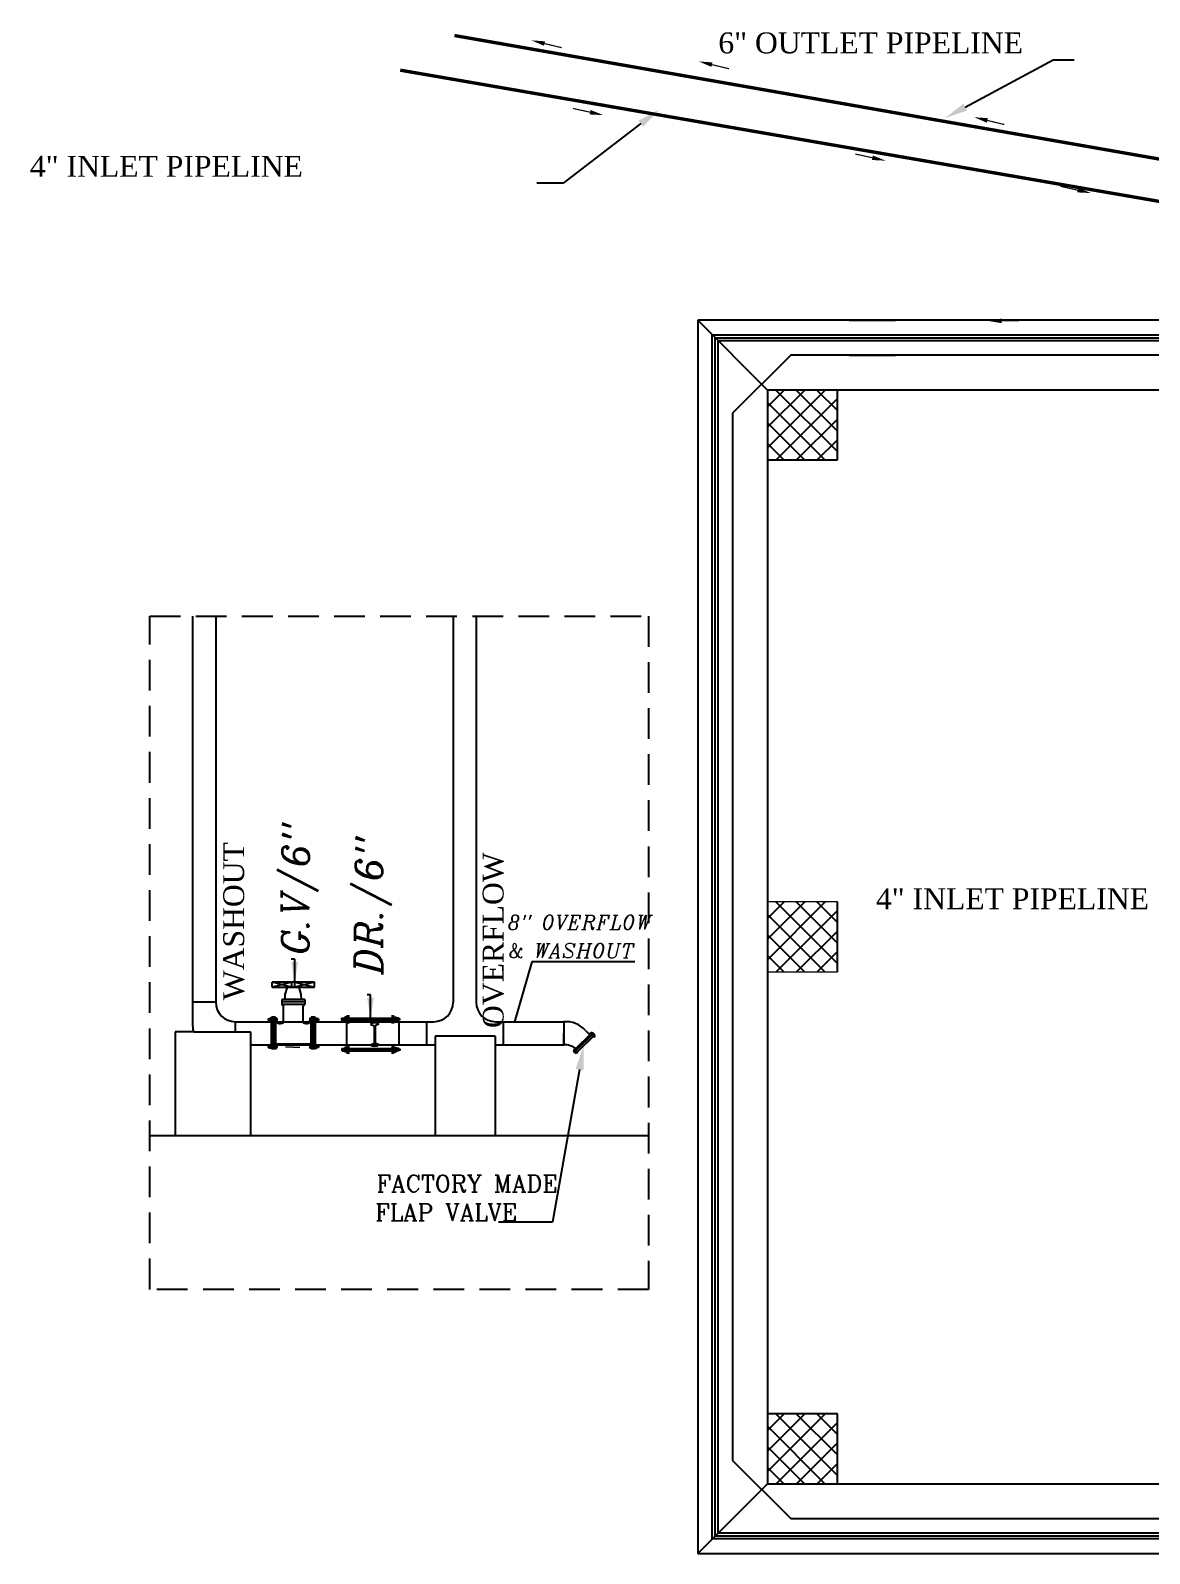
# Model space of a CAD drawing. Extents: x 152000 to 152174, y 158796 to 159332.
# Drawn here: x 152052.4 to 152079.73, y 159156.19 to 159193.39 of the extents above; entities that cross this region are included whole.
import ezdxf
from ezdxf import colors
from ezdxf.entities.mleader import LeaderData, LeaderLine
from ezdxf.enums import TextEntityAlignment as Align
from ezdxf.math import Vec2, Vec3

# ---------------------------------------------------------------- set-up
doc = ezdxf.new("R2010")
doc.units = 0
doc.header["$LTSCALE"] = 3
doc.header["$MEASUREMENT"] = 0
doc.header["$PDMODE"] = 2
doc.header["$PDSIZE"] = 0.03
for name, pattern in [('0181 00 ST MF 0100$0$HIDDEN', [0.375, 0.25, -0.125]), ('AUSGEZOGEN', [0]), ('DASHED2', [0.375, 0.25, -0.125])]:
    doc.linetypes.add(name, pattern=pattern)
doc.layers.get('0').update_dxf_attribs({"linetype": 'CONTINUOUS'})
for name, color, linetype in [('1', 7, 'CONTINUOUS'), ('6', 2, 'CONTINUOUS'), ('EBENE0', 7, 'AUSGEZOGEN'), ('ELEV', 1, 'CONTINUOUS'), ('HATSH', 252, 'CONTINUOUS'), ('MECH', 6, 'CONTINUOUS'), ('NUMBERS', 6, 'CONTINUOUS'), ('pipe', 20, 'CONTINUOUS'), ('TEXTS', 1, 'CONTINUOUS')]:
    doc.layers.add(name, color=color, linetype=linetype)
doc.layers.add('BEAM', color=6, linetype='CONTINUOUS', lineweight=13)
doc.layers.add('LAND CORNERS', color=255, linetype='CONTINUOUS', lineweight=25)
doc.styles.add('italic', font='italicc.shx', dxfattribs={"height": 0.4})
doc.styles.add('ROMANC', font='ROMANC', dxfattribs={"height": 7})
doc.dimstyles.get("Standard").update_dxf_attribs({"dimtxt": 0.7, "dimasz": 0.5, "dimexe": 4.572, "dimexo": 1.5875, "dimgap": 0.01, "dimtad": 1, "dimzin": 0, "dimdsep": 46, "dimtxsty": 'Standard', "dimcen": 2.286, "dimse1": 1, "dimse2": 1, "dimsd1": 1, "dimsd2": 1, "dimadec": 0, "dimazin": 0, "dimtfac": 1, "dimtdec": 4, "dimtofl": 0, "dimtmove": 0, "dimatfit": 3, "dimfxl": 1, "dimtolj": 1, "dimtzin": 0, "dimarcsym": 0})

# ---------------------------------------------------------------- blocks, each defined once
blk = doc.blocks.new('b')
at = {"layer": 'LAND CORNERS', "color": 7, "linetype": 'ByBlock', "lineweight": -2, "const_width": 0.02}
blk.add_lwpolyline([(162662.817, 176363.205), (162663.06, 176363.027)], dxfattribs=at)
at = {"layer": 'LAND CORNERS', "color": 7}
blk.add_solid([(162662.793, 176363.174), (162662.628, 176363.344), (162662.84, 176363.237)], dxfattribs=at)

msp = doc.modelspace()

# ---------------------------------------------------------------- linework, layer by layer
at = {"layer": '1', "color": 1, "linetype": 'Continuous'}
msp.add_line((152065.95568, 159168.96858), (152066.0605, 159168.86282), dxfattribs=at)
msp.add_point((152066.08633, 159168.88931), dxfattribs=at)
msp.add_point((152066.08633, 159168.88931), dxfattribs=at)
at = {"layer": '6'}
for p, q in [((152066.12112, 159168.92284), (152066.0605, 159168.86282)), ((152066.07179, 159168.91539), (152066.17131, 159168.81488)), ((152066.09297, 159168.91127), (152066.07487, 159168.89335)), ((152066.09764, 159168.90655), (152066.07953, 159168.88863)), ((152066.09297, 159168.91127), (152066.09764, 159168.90655)), ((152066.12112, 159168.92284), (152066.18114, 159168.86222)), ((152065.71882, 159168.52455), (152065.6582, 159168.46453)), ((152066.15113, 159168.89253), (152065.68821, 159168.43422)), ((152066.18114, 159168.86222), (152065.71822, 159168.40391)), ((152066.07487, 159168.89335), (152066.07953, 159168.88863)), ((152065.6582, 159168.46453), (152065.71822, 159168.40391)), ((152065.66327, 159168.51093), (152065.76278, 159168.41042)), ((152065.66718, 159168.48971), (152065.68528, 159168.50763)), ((152065.66718, 159168.48971), (152065.67185, 159168.485)), ((152065.67185, 159168.485), (152065.68995, 159168.50292)), ((152065.68528, 159168.50763), (152065.68995, 159168.50292))]:
    msp.add_line(p, q, dxfattribs=at)
msp.add_ellipse((152066.17032, 159168.8139), major_axis=(-0.009, -0.00891), ratio=0.58375985, dxfattribs=at)
at = {"layer": 'BEAM'}
for p, q in [((152072.1041, 159172.1053), (152070.39909, 159172.1053)), ((152070.39909, 159170.4003), (152072.1041, 159170.4003))]:
    msp.add_line(p, q, dxfattribs=at)
at = {"layer": 'BEAM', "color": 2}
for q in [(152058.63104, 159168.56095), (152058.98267, 159168.56095)]:
    msp.add_line((152058.80685, 159168.56095), q, dxfattribs=at)
at = {"layer": 'EBENE0', "color": 8, "linetype": 'AUSGEZOGEN'}
for p, q in [((152098.81586, 159186.31368), (152068.69408, 159186.31368)), ((152098.81586, 159186.31368), (152068.69408, 159186.31368)), ((152068.69409, 159186.31369), (152068.69409, 159156.19191)), ((152070.39909, 159184.60868), (152068.69409, 159186.31368)), ((152072.38934, 159186.31368), (152073.52601, 159186.31368)), ((152070.96743, 159185.46118), (152069.54659, 159184.04034)), ((152070.96743, 159185.46118), (152069.54659, 159184.04034)), ((152096.54251, 159185.46118), (152070.96743, 159185.46118)), ((152096.54251, 159185.46118), (152070.96743, 159185.46118)), ((152072.38934, 159185.46118), (152073.52601, 159185.46118)), ((152072.38934, 159185.46118), (152073.52601, 159185.46118)), ((152097.11085, 159184.60868), (152070.39909, 159184.60868)), ((152070.39909, 159184.60868), (152070.39909, 159157.89692)), ((152069.54659, 159184.04034), (152069.54659, 159158.46526)), ((152069.54659, 159158.46525), (152070.96743, 159157.04442)), ((152069.54659, 159158.46525), (152070.96743, 159157.04442)), ((152070.39909, 159157.89692), (152068.69409, 159156.19191)), ((152070.39909, 159157.89692), (152097.11085, 159157.89692)), ((152070.96743, 159157.04442), (152096.54251, 159157.04442)), ((152070.96743, 159157.04442), (152096.54251, 159157.04442)), ((152068.69408, 159156.19191), (152098.81586, 159156.19191)), ((152068.69408, 159156.19191), (152098.81586, 159156.19191)), ((152072.38934, 159156.19192), (152073.52601, 159156.19192))]:
    msp.add_line(p, q, dxfattribs=at)
at = {"layer": 'EBENE0', "color": 3, "linetype": 'AUSGEZOGEN'}
for p, q in [((152072.1041, 159184.60868), (152070.39909, 159184.60868)), ((152070.39909, 159184.60868), (152070.39909, 159182.90367)), ((152072.1041, 159182.90367), (152072.1041, 159184.60868)), ((152070.39909, 159182.90367), (152072.1041, 159182.90367)), ((152070.39909, 159172.1053), (152070.39909, 159170.4003)), ((152072.1041, 159170.4003), (152072.1041, 159172.1053)), ((152072.1041, 159159.60193), (152070.39909, 159159.60193)), ((152070.39909, 159159.60193), (152070.39909, 159157.89692)), ((152072.1041, 159157.89692), (152072.1041, 159159.60193)), ((152070.39909, 159157.89692), (152072.1041, 159157.89692))]:
    msp.add_line(p, q, dxfattribs=at)
at = {"layer": 'ELEV', "color": 8}
for points in [[(152069.04929, 159156.54712), (152069.04929, 159185.95847), (152098.46065, 159185.95847), (152098.46065, 159156.54712)], [(152069.12034, 159156.61817), (152069.12034, 159185.88743), (152098.3896, 159185.88743), (152098.3896, 159156.61817)], [(152069.19138, 159156.68921), (152069.19138, 159185.81639), (152098.31856, 159185.81639), (152098.31856, 159156.68921)]]:
    msp.add_lwpolyline(points, close=True, dxfattribs=at)
at = {"layer": 'HATSH'}
for p, q in [((152070.39909, 159184.20299), (152070.80478, 159184.60868)), ((152070.39909, 159183.70065), (152071.30712, 159184.60868)), ((152070.39909, 159183.19831), (152071.80946, 159184.60868)), ((152072.1041, 159183.10403), (152070.59945, 159184.60868)), ((152072.1041, 159183.60637), (152071.10179, 159184.60868)), ((152072.1041, 159184.10871), (152071.60414, 159184.60868)), ((152071.80212, 159182.90367), (152070.39909, 159184.30669)), ((152070.6068, 159182.90367), (152072.1041, 159184.40097)), ((152071.29977, 159182.90367), (152070.39909, 159183.80435)), ((152071.10914, 159182.90367), (152072.1041, 159183.89863)), ((152070.79743, 159182.90367), (152070.39909, 159183.30201)), ((152071.61148, 159182.90367), (152072.1041, 159183.39629)), ((152070.39909, 159171.69962), (152070.80478, 159172.1053)), ((152070.39909, 159171.19727), (152071.30712, 159172.1053)), ((152070.39909, 159170.69493), (152071.80946, 159172.1053)), ((152072.1041, 159170.60065), (152070.59945, 159172.1053)), ((152070.6068, 159170.4003), (152072.1041, 159171.89759)), ((152072.1041, 159171.103), (152071.10179, 159172.1053)), ((152072.1041, 159171.60534), (152071.60414, 159172.1053)), ((152071.80212, 159170.4003), (152070.39909, 159171.80332)), ((152071.29977, 159170.4003), (152070.39909, 159171.30098)), ((152071.10914, 159170.4003), (152072.1041, 159171.39525)), ((152070.79743, 159170.4003), (152070.39909, 159170.79863)), ((152071.61148, 159170.4003), (152072.1041, 159170.89291)), ((152070.39909, 159159.19624), (152070.80478, 159159.60193)), ((152070.39909, 159158.6939), (152071.30712, 159159.60193)), ((152070.39909, 159158.19156), (152071.80946, 159159.60193)), ((152072.1041, 159158.09728), (152070.59945, 159159.60193)), ((152072.1041, 159158.59962), (152071.10179, 159159.60193)), ((152072.1041, 159159.10196), (152071.60414, 159159.60193)), ((152071.80212, 159157.89692), (152070.39909, 159159.29994)), ((152070.6068, 159157.89692), (152072.1041, 159159.39422)), ((152071.10914, 159157.89692), (152072.1041, 159158.89188)), ((152071.29977, 159157.89692), (152070.39909, 159158.7976)), ((152070.79743, 159157.89692), (152070.39909, 159158.29526)), ((152071.61148, 159157.89692), (152072.1041, 159158.38953))]:
    msp.add_line(p, q, dxfattribs=at)
at = {"layer": 'MECH'}
for p, q in [((152058.78641, 159170.02313), (152058.30272, 159170.14305)), ((152058.78641, 159170.14305), (152058.30272, 159170.02313)), ((152059.33975, 159170.14305), (152058.30272, 159170.14305)), ((152058.30272, 159170.02313), (152058.30272, 159170.14305)), ((152058.30272, 159170.02313), (152059.33975, 159170.02313)), ((152058.62641, 159169.84963), (152058.68193, 159170.02313)), ((152058.96054, 159170.02313), (152058.68193, 159170.02313)), ((152058.78641, 159170.02313), (152058.78641, 159170.14305)), ((152058.85606, 159170.14305), (152058.78641, 159170.14305)), ((152058.85606, 159170.14305), (152059.33975, 159170.02313)), ((152059.33975, 159170.14305), (152058.85606, 159170.02313)), ((152058.85606, 159170.02313), (152058.85606, 159170.14305)), ((152059.01606, 159169.84963), (152058.96054, 159170.02313)), ((152059.33975, 159170.02313), (152059.33975, 159170.14305)), ((152058.54263, 159169.72205), (152058.54263, 159169.59958)), ((152059.09984, 159169.72205), (152058.54263, 159169.72205)), ((152059.09984, 159169.66592), (152058.54263, 159169.66592)), ((152058.6213, 159169.72205), (152058.62641, 159169.84963)), ((152059.02117, 159169.72205), (152059.01606, 159169.84963)), ((152059.09984, 159169.72205), (152059.09984, 159169.59958)), ((152058.25421, 159169.26901), (152058.25421, 159169.25349)), ((152058.28379, 159169.26901), (152058.25421, 159169.26901)), ((152058.2853, 159168.51923), (152058.2853, 159169.29314)), ((152058.33561, 159169.29314), (152058.2853, 159169.29314)), ((152058.33561, 159168.51923), (152058.33561, 159169.29314)), ((152058.33561, 159169.21575), (152058.33561, 159169.29314)), ((152058.33561, 159168.51923), (152058.33561, 159169.29314)), ((152058.38591, 159169.29314), (152058.33561, 159169.29314)), ((152058.33561, 159168.51923), (152058.33561, 159169.29314)), ((152058.38591, 159168.51923), (152058.38591, 159169.29314)), ((152058.38591, 159169.21575), (152058.38591, 159169.29314)), ((152058.38591, 159168.51923), (152058.38591, 159169.29314)), ((152058.38762, 159169.26901), (152058.41721, 159169.26901)), ((152058.41721, 159169.26901), (152058.41721, 159169.25349)), ((152058.5742, 159169.57492), (152058.54263, 159169.59958)), ((152059.09984, 159169.59958), (152058.54263, 159169.59958)), ((152058.5742, 159169.57492), (152058.58182, 159169.55929)), ((152058.58182, 159169.16072), (152058.58182, 159169.55929)), ((152059.06827, 159169.57492), (152059.06065, 159169.55929)), ((152059.06065, 159169.16072), (152059.06065, 159169.55929)), ((152059.06827, 159169.57492), (152059.09984, 159169.59958)), ((152059.25485, 159169.26901), (152059.22526, 159169.26901)), ((152059.22526, 159169.26901), (152059.22526, 159169.25349)), ((152059.25656, 159168.51923), (152059.25656, 159169.29314)), ((152059.30686, 159169.29314), (152059.25656, 159169.29314)), ((152059.30686, 159169.21575), (152059.30686, 159169.29314)), ((152059.35717, 159169.29314), (152059.30686, 159169.29314)), ((152059.30686, 159168.51923), (152059.30686, 159169.29314)), ((152059.35717, 159169.21575), (152059.35717, 159169.29314)), ((152059.35867, 159169.26901), (152059.38826, 159169.26901)), ((152059.38826, 159169.26901), (152059.38826, 159169.25349)), ((152060.01309, 159169.2696), (152060.00625, 159169.26582)), ((152060.01309, 159169.21138), (152060.01309, 159169.2696)), ((152060.01309, 159169.2696), (152060.07207, 159169.2696)), ((152060.07576, 159169.29083), (152060.07576, 159169.2696)), ((152060.11623, 159169.29083), (152060.07576, 159169.29083)), ((152060.07576, 159169.21138), (152060.07576, 159169.2696)), ((152060.11623, 159169.19015), (152060.11623, 159169.29083)), ((152060.11623, 159169.2696), (152061.2943, 159169.2696)), ((152061.2943, 159169.29083), (152061.33476, 159169.29083)), ((152061.2943, 159169.19015), (152061.2943, 159169.29083)), ((152061.33476, 159169.29083), (152061.33476, 159169.2696)), ((152061.33476, 159169.21138), (152061.33476, 159169.2696)), ((152061.39744, 159169.2696), (152061.33845, 159169.2696)), ((152061.39744, 159169.2696), (152061.40428, 159169.26582)), ((152061.39744, 159169.21138), (152061.39744, 159169.2696)), ((152058.20339, 159169.25073), (152058.2084, 159169.25349)), ((152058.20339, 159169.25073), (152058.20339, 159169.21369)), ((152058.2084, 159169.21093), (152058.20339, 159169.21369)), ((152058.2084, 159169.25349), (152058.25152, 159169.25349)), ((152058.2084, 159169.25349), (152058.2084, 159169.21093)), ((152058.2084, 159169.21093), (152058.25152, 159169.21093)), ((152058.25421, 159169.25349), (152058.25421, 159169.21093)), ((152058.25421, 159169.24894), (152058.28379, 159169.24894)), ((152058.25421, 159169.21548), (152058.28379, 159169.21548)), ((152058.25421, 159169.19541), (152058.25421, 159169.21093)), ((152058.28379, 159169.19541), (152058.25421, 159169.19541)), ((152058.28379, 159169.25349), (152058.38762, 159169.25349)), ((152058.28379, 159169.21093), (152058.38762, 159169.21093)), ((152058.33561, 159169.21575), (152058.33561, 159168.59662)), ((152058.38591, 159169.21575), (152058.38591, 159168.59662)), ((152058.38591, 159169.18113), (152058.43878, 159169.14541)), ((152058.41721, 159169.24894), (152058.38762, 159169.24894)), ((152058.41721, 159169.21548), (152058.38762, 159169.21548)), ((152058.38762, 159169.19541), (152058.41721, 159169.19541)), ((152058.41721, 159169.25349), (152058.41721, 159169.21093)), ((152058.41721, 159169.19541), (152058.41721, 159169.21093)), ((152059.25656, 159169.18113), (152059.20369, 159169.14541)), ((152059.22526, 159169.25349), (152059.22526, 159169.21093)), ((152059.22526, 159169.24894), (152059.25485, 159169.24894)), ((152059.22526, 159169.21548), (152059.25485, 159169.21548)), ((152059.22526, 159169.19541), (152059.22526, 159169.21093)), ((152059.25485, 159169.19541), (152059.22526, 159169.19541)), ((152059.35867, 159169.25349), (152059.25485, 159169.25349)), ((152059.35867, 159169.21093), (152059.25485, 159169.21093)), ((152059.30686, 159169.21575), (152059.30686, 159168.59662)), ((152059.35717, 159169.21575), (152059.35717, 159168.59662)), ((152059.35717, 159169.16055), (152059.35717, 159168.64571)), ((152059.38826, 159169.24894), (152059.35867, 159169.24894)), ((152059.38826, 159169.21548), (152059.35867, 159169.21548)), ((152059.35867, 159169.19541), (152059.38826, 159169.19541)), ((152059.38826, 159169.25349), (152059.38826, 159169.21093)), ((152059.38826, 159169.19541), (152059.38826, 159169.21093)), ((152059.43407, 159169.25349), (152059.39095, 159169.25349)), ((152059.43407, 159169.21093), (152059.39095, 159169.21093)), ((152059.43407, 159169.25349), (152059.43407, 159169.21093)), ((152059.43907, 159169.25073), (152059.43407, 159169.25349)), ((152059.43407, 159169.21093), (152059.43907, 159169.21369)), ((152059.43907, 159169.25073), (152059.43907, 159169.21369)), ((152059.98915, 159169.24049), (152061.43862, 159169.24049)), ((152060.00625, 159169.21516), (152060.00625, 159169.26582)), ((152060.00625, 159169.21516), (152060.01309, 159169.21138)), ((152060.01309, 159169.21138), (152060.07207, 159169.21138)), ((152060.07576, 159169.26337), (152060.11623, 159169.26337)), ((152060.07576, 159169.21761), (152060.11623, 159169.21761)), ((152060.07576, 159169.19015), (152060.07576, 159169.21138)), ((152060.11623, 159169.19015), (152060.07576, 159169.19015)), ((152060.11623, 159169.21138), (152061.2943, 159169.21138)), ((152060.70632, 159169.1205), (152060.79686, 159169.08449)), ((152060.79686, 159169.08449), (152060.79686, 159168.6558)), ((152060.90646, 159169.1205), (152060.81592, 159169.08449)), ((152060.81592, 159169.08449), (152060.81592, 159168.6558)), ((152061.33476, 159169.26337), (152061.2943, 159169.26337)), ((152061.33476, 159169.21761), (152061.2943, 159169.21761)), ((152061.2943, 159169.19015), (152061.33476, 159169.19015)), ((152061.33476, 159169.19015), (152061.33476, 159169.21138)), ((152061.39744, 159169.21138), (152061.33845, 159169.21138)), ((152061.40428, 159169.21516), (152061.39744, 159169.21138)), ((152061.40428, 159169.21516), (152061.40428, 159169.26582)), ((152058.20339, 159168.59024), (152058.2084, 159168.59301)), ((152058.20339, 159168.59024), (152058.20339, 159168.55321)), ((152058.2084, 159168.55045), (152058.20339, 159168.55321)), ((152058.2084, 159168.59301), (152058.25152, 159168.59301)), ((152058.2084, 159168.59301), (152058.2084, 159168.55045)), ((152058.2084, 159168.55045), (152058.25152, 159168.55045)), ((152058.25421, 159168.60853), (152058.25421, 159168.59301)), ((152058.28379, 159168.60853), (152058.25421, 159168.60853)), ((152058.25421, 159168.59301), (152058.25421, 159168.55045)), ((152058.25421, 159168.58846), (152058.28379, 159168.58846)), ((152058.25421, 159168.555), (152058.28379, 159168.555)), ((152058.25421, 159168.53493), (152058.25421, 159168.55045)), ((152058.28379, 159168.53493), (152058.25421, 159168.53493)), ((152058.28379, 159168.59301), (152058.38762, 159168.59301)), ((152058.28379, 159168.55045), (152058.38762, 159168.55045)), ((152058.33561, 159168.59662), (152058.33561, 159168.51923)), ((152058.38591, 159168.61647), (152058.4066, 159168.63618)), ((152058.38591, 159168.59662), (152058.38591, 159168.51923)), ((152058.38762, 159168.60853), (152058.41721, 159168.60853)), ((152058.41721, 159168.58846), (152058.38762, 159168.58846)), ((152058.41721, 159168.555), (152058.38762, 159168.555)), ((152058.38762, 159168.53493), (152058.41721, 159168.53493)), ((152058.4066, 159168.63618), (152058.42811, 159168.63797)), ((152058.41721, 159168.60853), (152058.41721, 159168.59301)), ((152058.41721, 159168.59301), (152058.41721, 159168.55045)), ((152058.41721, 159168.53493), (152058.41721, 159168.55045)), ((152058.42811, 159168.63797), (152059.21435, 159168.63797)), ((152059.23587, 159168.63618), (152059.21435, 159168.63797)), ((152059.25485, 159168.60853), (152059.22526, 159168.60853)), ((152059.22526, 159168.60853), (152059.22526, 159168.59301)), ((152059.22526, 159168.59301), (152059.22526, 159168.55045)), ((152059.22526, 159168.58846), (152059.25485, 159168.58846)), ((152059.22526, 159168.555), (152059.25485, 159168.555)), ((152059.22526, 159168.53493), (152059.22526, 159168.55045)), ((152059.25485, 159168.53493), (152059.22526, 159168.53493)), ((152059.25656, 159168.61647), (152059.23587, 159168.63618)), ((152059.35867, 159168.59301), (152059.25485, 159168.59301)), ((152059.35867, 159168.55045), (152059.25485, 159168.55045)), ((152059.30686, 159168.59662), (152059.30686, 159168.51923)), ((152059.35717, 159168.59662), (152059.35717, 159168.51923)), ((152059.35867, 159168.60853), (152059.38826, 159168.60853)), ((152059.38826, 159168.58846), (152059.35867, 159168.58846)), ((152059.38826, 159168.555), (152059.35867, 159168.555)), ((152059.35867, 159168.53493), (152059.38826, 159168.53493)), ((152059.38826, 159168.60853), (152059.38826, 159168.59301)), ((152059.38826, 159168.59301), (152059.38826, 159168.55045)), ((152059.38826, 159168.53493), (152059.38826, 159168.55045)), ((152059.43407, 159168.59301), (152059.39095, 159168.59301)), ((152059.43407, 159168.55045), (152059.39095, 159168.55045)), ((152059.43407, 159168.59301), (152059.43407, 159168.55045)), ((152059.43907, 159168.59024), (152059.43407, 159168.59301)), ((152059.43407, 159168.55045), (152059.43907, 159168.55321)), ((152059.43907, 159168.59024), (152059.43907, 159168.55321)), ((152060.00625, 159168.52513), (152060.01309, 159168.52891)), ((152060.00625, 159168.52513), (152060.00625, 159168.47447)), ((152060.01309, 159168.52891), (152060.01309, 159168.47068)), ((152060.01309, 159168.52891), (152060.07207, 159168.52891)), ((152060.11623, 159168.55014), (152060.07576, 159168.55014)), ((152060.07576, 159168.55014), (152060.07576, 159168.52891)), ((152060.07576, 159168.52891), (152060.07576, 159168.47068)), ((152060.11623, 159168.55014), (152060.11623, 159168.44945)), ((152060.11623, 159168.52891), (152061.2943, 159168.52891)), ((152060.70632, 159168.61978), (152060.79686, 159168.6558)), ((152060.90646, 159168.61978), (152060.81592, 159168.6558)), ((152061.2943, 159168.55014), (152061.33476, 159168.55014)), ((152061.2943, 159168.55014), (152061.2943, 159168.44945)), ((152061.33476, 159168.55014), (152061.33476, 159168.52891)), ((152061.33476, 159168.52891), (152061.33476, 159168.47068)), ((152061.39744, 159168.52891), (152061.33845, 159168.52891)), ((152061.39744, 159168.52891), (152061.40428, 159168.52513)), ((152061.39744, 159168.47068), (152061.39744, 159168.52891)), ((152061.40428, 159168.47447), (152061.40428, 159168.52513)), ((152058.33561, 159168.51923), (152058.2853, 159168.51923)), ((152058.33561, 159168.51923), (152058.2853, 159168.51923)), ((152058.38591, 159168.51923), (152058.33561, 159168.51923)), ((152058.38591, 159168.51923), (152058.33561, 159168.51923)), ((152059.30686, 159168.51923), (152059.25656, 159168.51923)), ((152059.30686, 159168.51923), (152059.25656, 159168.51923)), ((152059.35717, 159168.51923), (152059.30686, 159168.51923)), ((152059.35717, 159168.51923), (152059.30686, 159168.51923)), ((152059.98915, 159168.4998), (152061.44623, 159168.4998)), ((152060.01309, 159168.47068), (152060.00625, 159168.47447)), ((152060.01309, 159168.47068), (152060.07207, 159168.47068)), ((152060.07576, 159168.52268), (152060.11623, 159168.52268)), ((152060.07576, 159168.47691), (152060.11623, 159168.47691)), ((152060.07576, 159168.44945), (152060.07576, 159168.47068)), ((152060.11623, 159168.44945), (152060.07576, 159168.44945)), ((152060.11623, 159168.47068), (152061.2943, 159168.47068)), ((152061.33476, 159168.52268), (152061.2943, 159168.52268)), ((152061.33476, 159168.47691), (152061.2943, 159168.47691)), ((152061.2943, 159168.44945), (152061.33476, 159168.44945)), ((152061.33476, 159168.44945), (152061.33476, 159168.47068)), ((152061.39744, 159168.47068), (152061.33845, 159168.47068)), ((152061.40428, 159168.47447), (152061.39744, 159168.47068))]:
    msp.add_line(p, q, dxfattribs=at)
at = {"layer": 'MECH', "const_width": 0.0794}
for points in [[(152060.1562, 159169.34691), (152060.1562, 159169.13708)], [(152061.25163, 159169.34691), (152061.25163, 159169.13708)], [(152060.1562, 159168.39338), (152060.1562, 159168.6032)], [(152061.25163, 159168.39338), (152061.25163, 159168.6032)]]:
    msp.add_lwpolyline(points, dxfattribs=at)
at = {"layer": 'MECH'}
for centre, radius, start, end in [((152058.26597, 159169.25898), 0.01546, 139.521003, 220.478997), ((152058.40545, 159169.25898), 0.01546, 319.521003, 40.478997), ((152059.23702, 159169.25898), 0.01546, 139.521003, 220.478997), ((152059.3765, 159169.25898), 0.01546, 319.521003, 40.478997), ((152060.09185, 159169.2771), 0.02115, 139.521003, 220.478997), ((152061.31868, 159169.2771), 0.02115, 319.521003, 40.478997), ((152058.26597, 159169.20544), 0.01546, 139.521003, 220.478997), ((152058.29045, 159169.23221), 0.03991, 155.220278, 204.779722), ((152058.38097, 159169.23221), 0.03991, 335.220278, 24.779722), ((152058.40545, 159169.20544), 0.01546, 319.521003, 40.478997), ((152058.48928, 159169.34946), 0.21021, 256.098933, 296.118698), ((152059.15319, 159169.34946), 0.21021, 243.881302, 283.901067), ((152059.23702, 159169.20544), 0.01546, 139.521003, 220.478997), ((152059.2615, 159169.23221), 0.03991, 155.220278, 204.779722), ((152059.35202, 159169.23221), 0.03991, 335.220278, 24.779722), ((152059.3765, 159169.20544), 0.01546, 319.521003, 40.478997), ((152060.09185, 159169.20388), 0.02115, 139.521003, 220.478997), ((152060.12533, 159169.24049), 0.0546, 155.220278, 204.779722), ((152060.80639, 159168.98353), 0.16963, 53.849163, 126.150837), ((152061.28519, 159169.24049), 0.0546, 335.220278, 24.779722), ((152061.31868, 159169.20388), 0.02115, 319.521003, 40.478997), ((152058.26597, 159168.59849), 0.01546, 139.521003, 220.478997), ((152058.26597, 159168.54496), 0.01546, 139.521003, 220.478997), ((152058.29045, 159168.57173), 0.03991, 155.220278, 204.779722), ((152058.40545, 159168.59849), 0.01546, 319.521003, 40.478997), ((152058.38097, 159168.57173), 0.03991, 335.220278, 24.779722), ((152058.40545, 159168.54496), 0.01546, 319.521003, 40.478997), ((152059.23702, 159168.59849), 0.01546, 139.521003, 220.478997), ((152059.23702, 159168.54496), 0.01546, 139.521003, 220.478997), ((152059.2615, 159168.57173), 0.03991, 155.220278, 204.779722), ((152059.3765, 159168.59849), 0.01546, 319.521003, 40.478997), ((152059.35202, 159168.57173), 0.03991, 335.220278, 24.779722), ((152059.3765, 159168.54496), 0.01546, 319.521003, 40.478997), ((152060.09185, 159168.53641), 0.02115, 139.521003, 220.478997), ((152060.80639, 159168.75676), 0.16963, 233.849163, 306.150837), ((152061.31868, 159168.53641), 0.02115, 319.521003, 40.478997), ((152060.09185, 159168.46318), 0.02115, 139.521003, 220.478997), ((152060.12533, 159168.4998), 0.0546, 155.220278, 204.779722), ((152061.28519, 159168.4998), 0.0546, 335.220278, 24.779722), ((152061.31868, 159168.46318), 0.02115, 319.521003, 40.478997)]:
    msp.add_arc(centre, radius, start, end, dxfattribs=at)
at = {"layer": 'NUMBERS', "color": 3, "ltscale": 0.1}
for p, q in [((152056.36312, 159179.08958), (152056.36312, 159169.09273)), ((152056.92778, 159179.08958), (152056.92778, 159169.65738)), ((152062.72285, 159179.08958), (152062.72285, 159169.65738)), ((152063.2875, 159179.08958), (152063.2875, 159169.65738)), ((152057.40403, 159169.18113), (152062.24659, 159169.18113)), ((152063.76376, 159169.18113), (152065.42278, 159169.18113)), ((152057.77463, 159168.61647), (152062.28791, 159168.61647)), ((152063.75352, 159168.61647), (152065.42278, 159168.61647))]:
    msp.add_line(p, q, dxfattribs=at)
at = {"layer": 'NUMBERS', "color": 3, "ltscale": 0.1, "const_width": 0.08231}
for points in [[(152062.75633, 159193.2677), (152093.08862, 159187.949), (152093.08797, 159180.01861)], [(152061.43265, 159192.42182), (152087.12249, 159187.97794), (152087.13617, 159179.98584), (152087.15368, 159179.55682)]]:
    msp.add_lwpolyline(points, dxfattribs=at)
at = {"layer": 'NUMBERS', "color": 3, "ltscale": 0.1}
for centre, start, end in [((152062.24659, 159169.65738), 270, 0), ((152063.76376, 159169.65738), 180, 270)]:
    msp.add_arc(centre, 0.47625, start, end, dxfattribs=at)
at = {"layer": 'pipe'}
for p, q in [((152065.42405, 159169.18113), (152065.42152, 159168.61648)), ((152066.0605, 159168.86282), (152065.72014, 159168.52322))]:
    msp.add_line(p, q, dxfattribs=at)
for centre, radius, start, end in [((152065.47033, 159168.52574), 0.65702, 42.377344, 94.039332), ((152065.43806, 159168.14469), 0.47208, 53.307566, 92.007715)]:
    msp.add_arc(centre, radius, start, end, dxfattribs=at)
at = {"layer": 'TEXTS', "color": 2}
for p, q in [((152064.64571, 159170.64575), (152064.22257, 159169.18113)), ((152067.15814, 159170.64575), (152064.64571, 159170.64575)), ((152056.92778, 159169.65738), (152056.36312, 159169.65738)), ((152056.39159, 159168.93054), (152055.93781, 159168.93054)), ((152055.93781, 159168.93054), (152055.93781, 159166.40114)), ((152056.39159, 159168.93054), (152057.77463, 159168.93054)), ((152057.40403, 159169.18113), (152057.40403, 159168.93054)), ((152057.77463, 159168.93054), (152057.77463, 159168.61647)), ((152060.11623, 159169.19015), (152060.11623, 159168.61647)), ((152061.39744, 159169.18113), (152061.39744, 159168.61647)), ((152062.06973, 159169.18113), (152062.06973, 159168.61647)), ((152063.94641, 159169.18113), (152063.94641, 159168.61647)), ((152065.42278, 159169.18113), (152065.42278, 159168.61647)), ((152057.77463, 159168.61647), (152057.77463, 159166.40114)), ((152063.75352, 159168.8284), (152062.28791, 159168.8284)), ((152062.28791, 159168.8284), (152062.28791, 159166.40114)), ((152063.75352, 159168.8284), (152063.75352, 159166.40114)), ((152055.31779, 159166.40114), (152067.49161, 159166.40114))]:
    msp.add_line(p, q, dxfattribs=at)
at = {"layer": 'TEXTS', "color": 9, "linetype": '0181 00 ST MF 0100$0$HIDDEN'}
msp.add_lwpolyline([(152055.31779, 159179.08958), (152067.49161, 159179.08958), (152067.49161, 159162.64405), (152055.31779, 159162.64405)], close=True, dxfattribs=at)
at = {"layer": 'TEXTS'}
for points in [[(152059.35717, 159169.18113), (152060.1562, 159169.18113)], [(152059.35717, 159168.61647), (152060.1562, 159168.61647)]]:
    msp.add_lwpolyline(points, dxfattribs=at)
at = {"layer": 'TEXTS', "color": 2}
for centre, end in [((152057.40403, 159169.65738), 270), ((152056.83938, 159169.09273), 199.910274)]:
    msp.add_arc(centre, 0.47625, 180, end, dxfattribs=at)

# ---------------------------------------------------------------- block references
at = {"layer": 'LAND CORNERS', "color": 7, "xscale": 1.420838231626723, "yscale": 1.420838231626723, "zscale": 1.420838231626723}
for p, rotation in [((35356.7355, -161098.42964), 22.66508568194345), ((35360.82153, -161098.94417), 22.66508568194345), ((261950.905, 481887.50083), 203.8810851713644), ((35367.54736, -161100.30736), 22.66508568194345), ((261957.79781, 481886.38806), 203.8810851713644), ((261962.80937, 481885.59711), 203.8810851713644), ((114076.77069, -179581.32712), 36.28580035006757)]:
    msp.add_blockref('b', p, dxfattribs=dict(at, rotation=rotation))

# ---------------------------------------------------------------- texts
at = {"color": 7, "style": 'ROMANC'}
for s, height, p in [('FACTORY MADE', 0.4145478, (152063.06637, 159165.22727)), ('FLAP VALVE', 0.414548, (152062.55655, 159164.52424))]:
    msp.add_text(s, height=height, dxfattribs=at).set_placement(p, align=Align.MIDDLE)
at = {"color": 7, "char_height": 0.5115018, "attachment_point": 3, "style": 'ROMANC'}
for s, insert in [('{\\fTimes New Roman|b0|i0|c0|p18;6" OUTLET PIPELINE}', (152076.63773, 159193.34357)), ('{\\fTimes New Roman|b0|i0|c0|p18;4" INLET PIPELINE}', (152059.05531, 159190.32903)), ('{\\fTimes New Roman|b0|i0|c0|p18;4" INLET PIPELINE}', (152079.71268, 159172.44011))]:
    msp.add_mtext(s, dxfattribs=dict(at, insert=insert))
at = {"color": 7, "char_height": 0.5115018, "attachment_point": 3, "rotation": 90, "style": 'ROMANC'}
for s, insert in [('{\\fTimes New Roman|b0|i0|c238|p18;WASHOUT}', (152057.10937, 159173.56716)), ('{\\fTimes New Roman|b0|i0|c0|p18;OVERFLOW }', (152063.44363, 159173.31803))]:
    msp.add_mtext(s, dxfattribs=dict(at, insert=insert))
at = {"layer": 'NUMBERS', "color": 5, "style": 'italic'}
for s, p in [('G.V/6"', (152059.20084, 159170.81338)), ('DR./6"', (152060.98869, 159170.33206))]:
    msp.add_text(s, height=0.664296, rotation=89.743765, dxfattribs=at).set_placement(p)
at = {"layer": 'NUMBERS', "color": 6, "linetype": 'DASHED2', "style": 'italic'}
for s, p in [('8" OVERFLOW', (152064.05553, 159171.43671)), ('& WASHOUT', (152064.07232, 159170.74308))]:
    msp.add_text(s, height=0.350701, dxfattribs=at).set_placement(p)

# ---------------------------------------------------------------- leaders
for points in [[(152058.85606, 159170.14305), (152058.85591, 159170.71072), (152058.77288, 159170.7107)], [(152060.70526, 159169.2696), (152060.70511, 159169.83727), (152060.62208, 159169.83725)]]:
    msp.add_leader(points, dimstyle='Standard', override={"dimscale": 1, "dimfxl": 0.18})
at = {"layer": 'LAND CORNERS', "color": 7}
ml = msp.add_multileader_mtext('Standard', dxfattribs=at)
ml.set_content('', color=7)
ml.set_leader_properties()
ml.build(insert=Vec2(0, 0))
ml.multileader.update_dxf_attribs({"text_right_attachment_type": 6, "dogleg_length": 0.36, "arrow_head_size": 0.56834})
ctx = ml.context
ctx.base_point, ctx.char_height, ctx.arrow_head_size, ctx.landing_gap_size, ctx.plane_origin = Vec3(152077.88715, 159192.67313), 0.25575, 0.56834, 0.12788, Vec3(152074.79821, 159191.57228)
ctx.right_attachment, ctx.text_align_type = 6, 2
notes = []
notes.append((ctx, [(0, (1, 1, 0), (152077.37564, 159192.67313), (1, 0), 0.5115, [(0, [(152074.72585, 159191.24929)], 0, [])])]))
ctx.mtext.insert, ctx.mtext.alignment, ctx.mtext.flow_direction = Vec3(152078.01502, 159192.801), 3, 5
ml = msp.add_multileader_mtext('Standard', dxfattribs=at)
ml.set_content('', color=7)
ml.set_leader_properties()
ml.build(insert=Vec2(0, 0))
ml.multileader.update_dxf_attribs({"text_right_attachment_type": 6, "dogleg_length": 0.36, "arrow_head_size": 0.56834})
ctx = ml.context
ctx.base_point, ctx.char_height, ctx.arrow_head_size, ctx.landing_gap_size, ctx.plane_origin = Vec3(152064.64113, 159189.78902), 0.25575, 0.56834, 0.12788, Vec3(152066.97815, 159187.98632)
ctx.right_attachment, ctx.text_align_type = 6, 2
notes.append((ctx, [(0, (1, 1, 0), (152065.40838, 159189.66114), (-1, 0), 0.5115, [(0, [(152067.75983, 159191.46159)], 0, [])])]))
ctx.mtext.insert, ctx.mtext.alignment, ctx.mtext.flow_direction = Vec3(152064.769, 159189.91689), 3, 5
ml = msp.add_multileader_mtext('Standard', dxfattribs=at)
ml.set_content('', color=7)
ml.set_leader_properties()
ml.build(insert=Vec2(0, 0))
ml.multileader.update_dxf_attribs({"text_right_attachment_type": 6, "dogleg_length": 0.36, "arrow_head_size": 0.59221})
ctx = ml.context
ctx.base_point, ctx.char_height, ctx.arrow_head_size, ctx.landing_gap_size, ctx.plane_origin = Vec3(152063.53125, 159164.58448), 0.59221, 0.59221, 0.29611, Vec3(152066.54415, 159168.64912)
ctx.right_attachment, ctx.text_align_type = 6, 2
notes.append((ctx, [(1, (1, 1, 0), (152065.14646, 159164.28837), (-1, 0), 1.023, [(0, [(152065.91436, 159168.59809)], 0, [])])]))
ctx.mtext.insert, ctx.mtext.alignment, ctx.mtext.flow_direction = Vec3(152063.82735, 159164.88058), 3, 5
for ctx, leaders in notes:
    for number, flags, end, landing, length, lines in leaders:
        leader = LeaderData()
        leader.index, (leader.has_last_leader_line, leader.has_dogleg_vector, leader.attachment_direction) = number, flags
        leader.last_leader_point, leader.dogleg_vector, leader.dogleg_length = Vec3(end), Vec3(landing), length
        for number, points, colour, breaks in lines:
            line = LeaderLine()
            line.index, line.vertices, line.color, line.breaks = number, Vec3.list(points), colors.encode_raw_color(colour), breaks
            leader.lines.append(line)
        ctx.leaders.append(leader)

doc.saveas('drawing.dxf')
